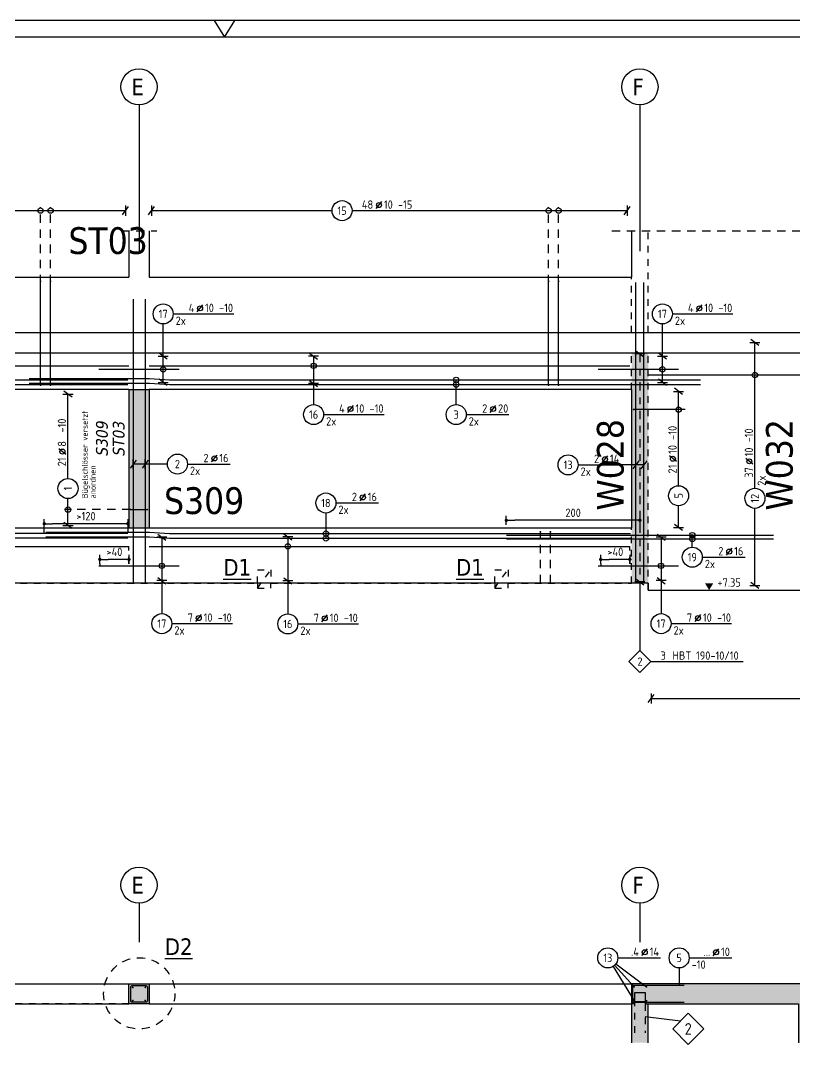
# Model space of a CAD drawing. Extents: x 40 to 135.7, y -30.7 to 14.6.
# Drawn here: x 66.62 to 78.21, y -4.63 to 10.69 of the extents above; entities that cross this region are included whole.
import ezdxf
from ezdxf.enums import TextEntityAlignment as Align

# ---------------------------------------------------------------- set-up
doc = ezdxf.new("R2010")
doc.units = 0
doc.header["$LTSCALE"] = 0.5
for name, pattern in [('AUSGEZOGEN', [1000.01, 1000, 0.01]), ('DOT', [0.175, 0.05, -0.125]), ('HIDDEN', [0.375, 0.25, -0.125]), ('HIDDEN2', [0.187, 0.125, -0.062]), ('HIDDEN4', [0.12, 0.02, -0.1]), ('PUNKT', [0.175, 0.05, -0.125]), ('STRICHPUNKT2', [0.55, 0.25, -0.125, 0.05, -0.125]), ('VERDECKT', [0.375, 0.25, -0.125])]:
    doc.linetypes.add(name, pattern=pattern)
for name, color, linetype in [('ACHSEN', 7, 'Continuous'), ('AFU', 7, 'Continuous'), ('BETON', 7, 'Continuous'), ('Brüstung EG', 7, 'Continuous'), ('DETAIL', 7, 'Continuous'), ('DRUEBER', 7, 'Continuous'), ('EG', 7, 'Continuous'), ('grau_dunkel', 7, 'Continuous'), ('grau_mittel', 7, 'Continuous'), ('HBT', 7, 'Continuous'), ('HILFE', 7, 'Continuous'), ('koten', 7, 'Continuous'), ('MASSE', 7, 'Continuous'), ('OBJEKT', 7, 'Continuous'), ('RAHMEN', 7, 'Continuous'), ('RND', 7, 'Continuous'), ('SFP_Achsen', 7, 'Continuous'), ('TEXT', 7, 'Continuous')]:
    doc.layers.add(name, color=color, linetype=linetype)
doc.layers.add('NOPLOT', color=7, linetype='Continuous', plot=False)
doc.styles.add('helv', font='tahoma.ttf')
doc.styles.add('txt', font='isocp.shx')
doc.linetypes.add('AFU_50K', pattern='A,0.15,["/",Standard,S=0.2,R=0,X=-0.01,Y=-0.1],0.07,["/",Standard,S=0.2,R=0,X=-0.01,Y=-0.1],0.15', length=0.37)
doc.linetypes.add('AFU_50L', pattern='A,0.75,["/",Standard,S=0.2,R=0,X=-0.01,Y=-0.1],0.07,["/",Standard,S=0.2,R=0,X=-0.01,Y=-0.1],0.75', length=1.57)
doc.dimstyles.new('DOT_I', dxfattribs={"dimscale": 0.5, "dimtxt": 0.25, "dimasz": 0.25, "dimexe": 0.1, "dimexo": 0.3, "dimgap": 0.1, "dimtad": 1, "dimdec": 3, "dimzin": 3, "dimtxsty": 'txt', "dimblk": 'DOT', "dimblk1": 'DOT', "dimblk2": 'DOT', "dimsah": 1, "dimcen": 0.1, "dimse1": 1, "dimse2": 1, "dimazin": 0, "dimtfac": 1, "dimtdec": 4, "dimtix": 1, "dimtmove": 2, "dimatfit": 3, "dimfxl": 0, "dimtvp": 1, "dimtolj": 1, "dimtzin": 0, "dimarcsym": 0})

# ---------------------------------------------------------------- blocks, each defined once
blk = doc.blocks.new('OKRD_O')
at = {"color": 0, "linetype": 'ByBlock'}
blk.add_solid([(-0.125, 0.202), (0.125, 0.202), (0, 0)], dxfattribs=at)
at = {"color": 0, "linetype": 'ByBlock', "style": 'txt'}
blk.add_attdef('OKRD', (0.25, 0.1), '', height=0.25, dxfattribs=at)
blk = doc.blocks.new('lei_gre')
at = {"layer": 'RND', "color": 7, "linetype": 'Continuous'}
for p, q in [((-0.09, -0.12), (0.09, 0.12)), ((0, 0.15), (0, -0.15))]:
    blk.add_line(p, q, dxfattribs=at)
blk = doc.blocks.new('RND_LEI')
at = {"layer": 'RND', "color": 7, "linetype": 'Continuous'}
blk.add_line((1.022, 0.066), (1.19, 0.27), dxfattribs=at)
for centre, radius in [((0, 0), 0.3), ((1.106, 0.168), 0.075)]:
    blk.add_circle(centre, radius, dxfattribs=at)
at = {"layer": 'RND', "color": 7, "linetype": 'Continuous', "style": 'txt'}
blk.add_attdef('ANZ', text='', height=0.25, dxfattribs=at).set_placement((0.931, 0.057), align=Align.RIGHT)
for tag, p in [('DUM', (1.253, 0.057)), ('ABSTD', (1.674, 0.057)), ('POSTXT', (0.374, -0.327))]:
    blk.add_attdef(tag, p, '', height=0.25, dxfattribs=at)
blk.add_attdef('POSL', text='', height=0.25, dxfattribs=at).set_placement((0, 0), align=Align.MIDDLE)
blk = doc.blocks.new('DOT')
at = {"layer": 'MASSE', "color": 7, "linetype": 'Continuous'}
for p, q in [((0, 0), (-1, 0)), ((0, 0.54), (0, -0.54))]:
    blk.add_line(p, q, dxfattribs=at)
at = {"layer": 'MASSE', "color": 7, "linetype": 'Continuous', "const_width": 0.2}
blk.add_lwpolyline([(-0.1, 0, 1), (0.1, 0, 1)], format="xyb", close=True, dxfattribs=at)
blk = doc.blocks.new('*D33')
at = {"layer": 'DEFPOINTS', "color": 0, "linetype": 'AUSGEZOGEN', "transparency": 16777216}
for p in [(67.811, 2.627), (67.811, 2.627), (68.248, 2.627)]:
    blk.add_point(p, dxfattribs=at)
at = {"layer": 'MASSE', "color": 0, "linetype": 'AUSGEZOGEN', "lineweight": -2, "transparency": 16777216}
blk.add_line((68.123, 2.627), (67.936, 2.627), dxfattribs=at)
at = {"layer": 'MASSE', "color": 0, "linetype": 'AUSGEZOGEN', "lineweight": -2, "transparency": 16777216, "xscale": 0.125, "yscale": 0.125, "zscale": 0.125, "rotation": 180}
blk.add_blockref('DOT', (67.811, 2.627), dxfattribs=at)
at = {"layer": 'MASSE', "color": 0, "linetype": 'AUSGEZOGEN', "lineweight": -2, "transparency": 16777216, "xscale": 0.125, "yscale": 0.125, "zscale": 0.125}
blk.add_blockref('DOT', (68.248, 2.627), dxfattribs=at)
at = {"layer": 'MASSE', "color": 0, "linetype": 'AUSGEZOGEN', "transparency": 16777216, "insert": (68.03, 2.74), "char_height": 0.125, "attachment_point": 5, "style": 'txt'}
blk.add_mtext('\\A1;>40', dxfattribs=at)
blk = doc.blocks.new('*D34')
at = {"layer": 'DEFPOINTS', "color": 0, "linetype": 'AUSGEZOGEN', "transparency": 16777216}
for p in [(75.311, 2.627), (75.311, 2.627), (75.748, 2.627)]:
    blk.add_point(p, dxfattribs=at)
at = {"layer": 'MASSE', "color": 0, "linetype": 'AUSGEZOGEN', "lineweight": -2, "transparency": 16777216}
blk.add_line((75.623, 2.627), (75.436, 2.627), dxfattribs=at)
at = {"layer": 'MASSE', "color": 0, "linetype": 'AUSGEZOGEN', "lineweight": -2, "transparency": 16777216, "xscale": 0.125, "yscale": 0.125, "zscale": 0.125, "rotation": 180}
blk.add_blockref('DOT', (75.311, 2.627), dxfattribs=at)
at = {"layer": 'MASSE', "color": 0, "linetype": 'AUSGEZOGEN', "lineweight": -2, "transparency": 16777216, "xscale": 0.125, "yscale": 0.125, "zscale": 0.125}
blk.add_blockref('DOT', (75.748, 2.627), dxfattribs=at)
at = {"layer": 'MASSE', "color": 0, "linetype": 'AUSGEZOGEN', "transparency": 16777216, "insert": (75.53, 2.74), "char_height": 0.125, "attachment_point": 5, "style": 'txt'}
blk.add_mtext('\\A1;>40', dxfattribs=at)
blk = doc.blocks.new('HBT_LEI')
at = {"layer": 'HBT', "color": 7, "linetype": 'Continuous'}
blk.add_lwpolyline([(-0.33, 0), (0, 0.33), (0.33, 0), (0, -0.33)], close=True, dxfattribs=at)
at = {"layer": 'HBT', "color": 7, "linetype": 'Continuous', "style": 'txt'}
blk.add_attdef('POSH', text='', height=0.25, dxfattribs=at).set_placement((0, -0.126), align=Align.CENTER)
blk.add_attdef('STKH', text='', height=0.25, dxfattribs=at).set_placement((0.776, 0.055), align=Align.RIGHT)
at = {"layer": 'HBT', "style": 'txt'}
for tag, p in [('ARTH', (0.973, 0.055)), ('TEXTH', (0.415, -0.309))]:
    blk.add_attdef(tag, p, '', height=0.25, dxfattribs=at)
blk = doc.blocks.new('*D38')
at = {"layer": 'DEFPOINTS', "color": 0, "linetype": 'AUSGEZOGEN', "transparency": 16777216}
for p in [(66.98, 3.161), (66.98, 3.161), (68.23, 3.165)]:
    blk.add_point(p, dxfattribs=at)
at = {"layer": 'MASSE', "color": 0, "linetype": 'AUSGEZOGEN', "lineweight": -2, "transparency": 16777216}
blk.add_line((68.105, 3.161), (67.105, 3.161), dxfattribs=at)
at = {"layer": 'MASSE', "color": 0, "linetype": 'AUSGEZOGEN', "lineweight": -2, "transparency": 16777216, "xscale": 0.125, "yscale": 0.125, "zscale": 0.125, "rotation": 180}
blk.add_blockref('DOT', (66.98, 3.161), dxfattribs=at)
at = {"layer": 'MASSE', "color": 0, "linetype": 'AUSGEZOGEN', "lineweight": -2, "transparency": 16777216, "xscale": 0.125, "yscale": 0.125, "zscale": 0.125}
blk.add_blockref('DOT', (68.23, 3.161), dxfattribs=at)
at = {"layer": 'MASSE', "color": 0, "linetype": 'AUSGEZOGEN', "transparency": 16777216, "insert": (67.605, 3.274), "char_height": 0.125, "attachment_point": 5, "style": 'txt'}
blk.add_mtext('\\A1;>120', dxfattribs=at)
blk = doc.blocks.new('A1-35-0')
at = {"layer": 'RAHMEN'}
blk.add_line((118.9, 59.4), (0, 59.4), dxfattribs=at)
at = {"layer": 'RAHMEN', "color": 7, "linetype": 'Continuous'}
for p, q in [((59.14, 59.4), (59.45, 58.9)), ((59.45, 58.9), (59.76, 59.4))]:
    blk.add_line(p, q, dxfattribs=at)
at = {"layer": 'RAHMEN', "color": 5}
blk.add_line((118.4, 58.9), (2, 58.9), dxfattribs=at)
blk = doc.blocks.new('*D72')
at = {"layer": 'DEFPOINTS', "color": 0, "linetype": 'AUSGEZOGEN', "transparency": 16777216}
for p in [(73.898, 3.212), (73.898, 3.212), (75.898, 3.212)]:
    blk.add_point(p, dxfattribs=at)
at = {"layer": 'MASSE', "color": 0, "linetype": 'AUSGEZOGEN', "lineweight": -2, "transparency": 16777216}
blk.add_line((75.773, 3.212), (74.023, 3.212), dxfattribs=at)
at = {"layer": 'MASSE', "color": 0, "linetype": 'AUSGEZOGEN', "lineweight": -2, "transparency": 16777216, "xscale": 0.125, "yscale": 0.125, "zscale": 0.125, "rotation": 180}
blk.add_blockref('DOT', (73.898, 3.212), dxfattribs=at)
at = {"layer": 'MASSE', "color": 0, "linetype": 'AUSGEZOGEN', "lineweight": -2, "transparency": 16777216, "xscale": 0.125, "yscale": 0.125, "zscale": 0.125}
blk.add_blockref('DOT', (75.898, 3.212), dxfattribs=at)
at = {"layer": 'MASSE', "color": 0, "linetype": 'AUSGEZOGEN', "transparency": 16777216, "insert": (74.898, 3.324), "char_height": 0.125, "attachment_point": 5, "style": 'txt'}
blk.add_mtext('\\A1;200', dxfattribs=at)

msp = doc.modelspace()

# ---------------------------------------------------------------- hatches: boundary and pattern name
at = {"layer": 'EG', "linetype": 'AUSGEZOGEN'}
h = msp.add_hatch(dxfattribs=at)
h.set_pattern_fill('DOTS', scale=0.8, double=1)
h.set_pattern_definition([(0, (-35.286567, 336.182984), (0.025, 0.05), [0, -0.05])])
h.paths.add_polyline_path([(53.5484, -4.0236), (53.5484, -3.7236), (53.2484, -3.7236), (53.2484, -4.0236)])
h.paths.add_polyline_path([(60.7484, -3.7236), (60.7484, -4.0236), (61.0484, -4.0236), (61.0484, -3.7236)])
h.paths.add_polyline_path([(68.5484, -4.0236), (68.5484, -3.7236), (68.2484, -3.7236), (68.2484, -4.0236)])
h.paths.add_polyline_path([(43.3734, -4.6035), (43.5334, -4.6035), (43.5334, -4.0236), (47.0234, -4.0236), (47.0234, -4.6035), (47.2734, -4.6035), (47.2734, -4.0236), (49.5234, -4.0236), (49.5234, -4.6035), (49.7734, -4.6035), (49.7734, -3.7236), (43.3734, -3.7236)])
h.paths.add_polyline_path([(81.9984, -4.6035), (82.2984, -4.6035), (82.2984, -3.7236), (75.7734, -3.7236), (75.7734, -4.6035), (76.0234, -4.6035), (76.0234, -4.0236), (78.2734, -4.0236), (78.2734, -4.6035), (78.5234, -4.6035), (78.5234, -4.0236), (81.9984, -4.0236)])
at = {"layer": 'grau_dunkel'}
msp.add_hatch(color=21, dxfattribs=at).paths.add_polyline_path([(68.5484, 5.1694), (68.2484, 5.1694), (68.2484, 3.0994), (68.5484, 3.0994)])

# ---------------------------------------------------------------- linework, layer by layer
at = {"layer": 'ACHSEN', "color": 140, "linetype": 'AUSGEZOGEN'}
for p, q in [((68.3984, 9.4248), (68.3984, 7.238)), ((75.8984, 9.4248), (75.8984, 7.238)), ((68.3984, -2.5174), (68.3984, -3.0993)), ((75.8984, -2.5174), (75.8984, -3.0993))]:
    msp.add_line(p, q, dxfattribs=at)
at = {"layer": 'AFU', "color": 8, "linetype": 'AFU_50L'}
for p, q in [((47.0234, 6.0194), (78.5234, 6.0194)), ((47.0234, 5.7194), (78.5234, 5.7194)), ((76.0234, 2.2694), (49.5234, 2.2694)), ((76.0234, 2.2694), (76.0234, 2.1694)), ((76.0234, 2.1694), (82.2984, 2.1694))]:
    msp.add_line(p, q, dxfattribs=at)
at = {"layer": 'AFU', "color": 8, "linetype": 'AFU_50K'}
for p, q in [((68.2484, 5.1694), (68.5484, 5.1694)), ((68.2484, 3.0994), (68.5484, 3.0994)), ((68.2484, 3.0994), (68.5484, 3.0994))]:
    msp.add_line(p, q, dxfattribs=at)
at = {"layer": 'BETON', "color": 6, "linetype": 'AUSGEZOGEN'}
for p, q in [((68.2484, 7.5439), (68.2484, 6.8494)), ((68.5484, 7.5439), (68.5484, 6.8494)), ((75.7734, 7.5439), (75.7734, 6.8494)), ((61.0484, 6.8494), (68.2484, 6.8494)), ((68.5484, 6.8494), (75.7734, 6.8494)), ((68.2484, 5.1694), (61.0484, 5.1694)), ((68.2484, 5.1694), (68.2484, 3.0994)), ((68.5484, 5.1694), (68.5484, 3.0994)), ((75.7734, 5.1694), (68.5484, 5.1694)), ((75.7734, 5.1694), (75.7734, 3.0994)), ((61.0484, 3.0994), (68.2484, 3.0994)), ((68.5484, 3.0994), (75.7734, 3.0994))]:
    msp.add_line(p, q, dxfattribs=at)
at = {"layer": 'BETON', "color": 6, "linetype": 'AUSGEZOGEN', "lineweight": -2}
msp.add_lwpolyline([(68.2484, -3.7236), (68.5484, -3.7236), (68.5484, -4.0236), (68.2484, -4.0236)], close=True, dxfattribs=at)
for points in [[(82.2984, -4.6035), (82.2984, -3.7236), (75.7734, -3.7236), (75.7734, -4.6035)], [(76.0234, -4.6035), (76.0234, -4.0236), (78.2734, -4.0236), (78.2734, -4.6035)]]:
    msp.add_lwpolyline(points, dxfattribs=at)
at = {"layer": 'Brüstung EG', "color": 102, "linetype": 'DOT'}
for p, q in [((61.0484, -3.7236), (68.2484, -3.7236)), ((68.5484, -3.7236), (75.7734, -3.7236)), ((68.2484, -4.0236), (61.0484, -4.0236)), ((68.5484, -4.0236), (75.7734, -4.0236))]:
    msp.add_line(p, q, dxfattribs=at)
at = {"layer": 'DETAIL', "color": 102, "linetype": 'VERDECKT'}
msp.add_circle((68.4018, -3.8643), 0.5334, dxfattribs=at)
at = {"layer": 'DRUEBER', "color": 7, "linetype": 'PUNKT'}
for p, q in [((76.0234, 6.0194), (76.0234, 7.5439)), ((75.7734, 6.0194), (75.7734, 6.8494)), ((75.7734, 5.1694), (75.7734, 5.7194)), ((76.0234, 2.1694), (76.0234, 5.7194)), ((75.7734, 2.2694), (75.7734, 3.0994)), ((66.6234, 2.2694), (70.1734, 2.2694)), ((70.3734, 2.2694), (73.7234, 2.2694)), ((73.9234, 2.2694), (75.7734, 2.2694)), ((76.0234, 2.1694), (78.2734, 2.1694))]:
    msp.add_line(p, q, dxfattribs=at)
at = {"layer": 'DRUEBER', "color": 7, "linetype": 'DOT'}
for p, q in [((70.1734, 2.2694), (70.1734, 2.4694)), ((70.1734, 2.4694), (70.3734, 2.4694)), ((70.1734, 2.1994), (70.3734, 2.4694)), ((70.3734, 2.4694), (70.3734, 2.2694)), ((73.7234, 2.2694), (73.7234, 2.4694)), ((73.7234, 2.4694), (73.9234, 2.4694)), ((73.7234, 2.1994), (73.9234, 2.4694)), ((73.9234, 2.4694), (73.9234, 2.2694)), ((70.1734, 2.2694), (70.1734, 2.1994)), ((70.1734, 2.1994), (70.3734, 2.1994)), ((70.3734, 2.1994), (70.3734, 2.2694)), ((73.7234, 2.2694), (73.7234, 2.1994)), ((73.7234, 2.1994), (73.9234, 2.1994)), ((73.9234, 2.1994), (73.9234, 2.2694))]:
    msp.add_line(p, q, dxfattribs=at)
at = {"layer": 'DRUEBER', "color": 7, "linetype": 'PUNKT', "lineweight": -2}
msp.add_lwpolyline([(68.2484, -3.7236), (68.5484, -3.7236), (68.5484, -4.0236), (68.2484, -4.0236)], close=True, dxfattribs=at)
for points in [[(82.2984, -3.7236), (75.7734, -3.7236), (75.7734, -4.6035)], [(76.0234, -4.6035), (76.0234, -4.0236), (78.2734, -4.0236), (78.2734, -4.6035)]]:
    msp.add_lwpolyline(points, dxfattribs=at)
at = {"layer": 'grau_mittel', "color": 61, "linetype": 'AUSGEZOGEN'}
for points in [[(76.0234, 5.7194), (75.7734, 5.7194), (76.0234, 2.2694), (75.7734, 2.2694)], [(68.2484, -3.7236), (68.5484, -3.7236), (68.2484, -4.0236), (68.5484, -4.0236)], [(75.7734, -3.7236), (82.2984, -3.7236), (75.7734, -4.0236), (82.2984, -4.0236)]]:
    msp.add_solid(points, dxfattribs=at)
at = {"layer": 'HBT', "color": 6, "linetype": 'STRICHPUNKT2'}
msp.add_line((75.8984, 5.7014), (75.8984, 2.2908), dxfattribs=at)
at = {"layer": 'HBT', "color": 7, "linetype": 'AUSGEZOGEN'}
for p, q in [((75.8984, 2.2908), (75.8984, 1.2484)), ((76.0634, 1.0984), (77.4451, 1.0984))]:
    msp.add_line(p, q, dxfattribs=at)
at = {"layer": 'HBT', "color": 102, "linetype": 'AUSGEZOGEN'}
for p, q in [((75.8054, -4.0236), (75.7734, -4.0236)), ((75.9914, -4.0236), (76.0234, -4.0236))]:
    msp.add_line(p, q, dxfattribs=at)
at = {"layer": 'HBT', "color": 1, "linetype": 'AUSGEZOGEN'}
msp.add_lwpolyline([(75.8214, -3.9936), (75.8214, -3.8536), (75.9754, -3.8536), (75.9754, -3.9936)], dxfattribs=at)
at = {"layer": 'HBT', "color": 102, "linetype": 'AUSGEZOGEN'}
msp.add_lwpolyline([(75.9914, -4.0236), (75.9914, -3.9936), (75.8054, -3.9936), (75.8054, -4.0236)], dxfattribs=at)
at = {"layer": 'HBT', "color": 1, "linetype": 'HIDDEN2'}
for points in [[(75.8214, -4.4536), (75.8214, -4.0236), (75.8214, -3.9936)], [(75.9754, -3.9936), (75.9754, -4.0236), (75.9754, -4.4536)]]:
    msp.add_lwpolyline(points, dxfattribs=at)
at = {"layer": 'HBT', "color": 1, "linetype": 'Continuous'}
msp.add_lwpolyline([(76.3886, -4.3964), (76.6219, -4.1631), (76.8553, -4.3964), (76.6219, -4.6298)], close=True, dxfattribs=at)
at = {"layer": 'HILFE', "color": 102, "linetype": 'HIDDEN'}
for p, q in [((68.1311, 7.5439), (68.6674, 7.5439)), ((75.4783, 7.5439), (82.6921, 7.5439))]:
    msp.add_line(p, q, dxfattribs=at)
at = {"layer": 'HILFE', "color": 102, "linetype": 'AUSGEZOGEN'}
msp.add_line((76.5052, -4.2798), (75.9754, -4.2151), dxfattribs=at)
at = {"layer": 'MASSE', "color": 7, "linetype": 'HIDDEN4'}
for p, q in [((66.98, 3.0312), (66.98, 3.0936)), ((68.23, 3.0994), (68.23, 3.0424)), ((68.2484, 2.56), (68.2484, 2.8224)), ((75.7484, 2.56), (75.7484, 2.8224)), ((67.8109, 2.56), (67.8109, 2.531)), ((75.3109, 2.56), (75.3109, 2.531))]:
    msp.add_line(p, q, dxfattribs=at)
at = {"layer": 'OBJEKT', "color": 7, "linetype": 'AUSGEZOGEN'}
for p, q in [((61.0484, -3.7236), (68.2484, -3.7236)), ((68.5484, -3.7236), (75.7734, -3.7236)), ((61.0484, -4.0236), (68.2484, -4.0236)), ((68.5484, -4.0236), (75.7734, -4.0236))]:
    msp.add_line(p, q, dxfattribs=at)
at = {"layer": 'RND', "color": 7, "linetype": 'AUSGEZOGEN'}
for p, q in [((64.1943, 7.8442), (68.1943, 7.8442)), ((68.5869, 7.8442), (71.2888, 7.8442)), ((71.5888, 7.8442), (75.7054, 7.8442)), ((68.91, 6.2988), (69.8163, 6.2988)), ((76.385, 6.2988), (77.2913, 6.2988)), ((68.76, 5.6684), (68.76, 6.1488)), ((76.235, 5.6684), (76.235, 6.1488)), ((77.6205, 3.6911), (77.6205, 5.8701)), ((68.76, 5.276), (68.76, 5.6684)), ((76.235, 5.276), (76.235, 5.6684)), ((71.0126, 5.6673), (71.0126, 5.2568)), ((71.0126, 5.2568), (71.0126, 4.9434)), ((67.3351, 3.8371), (67.3351, 5.0993)), ((76.4768, 3.7294), (76.4768, 5.1414)), ((71.1626, 4.7934), (72.0689, 4.7934)), ((73.2974, 4.7934), (73.9374, 4.7934)), ((69.124, 4.053), (69.764, 4.053)), ((74.9723, 4.0417), (75.6123, 4.0417)), ((67.3351, 3.1333), (67.3351, 3.5371)), ((71.3465, 3.471), (71.9865, 3.471)), ((76.4768, 3.1021), (76.4768, 3.4294)), ((77.6205, 2.2356), (77.6205, 3.3911)), ((68.7401, 2.9591), (68.7401, 2.3092)), ((70.6268, 2.9631), (70.6268, 2.3082)), ((76.2151, 2.9591), (76.2151, 2.3092)), ((76.8326, 2.6598), (77.4726, 2.6598)), ((68.7401, 2.3092), (68.7401, 1.8159)), ((70.6268, 2.3082), (70.6268, 1.8115)), ((76.2151, 2.3092), (76.2151, 1.8159)), ((68.8901, 1.6659), (69.7963, 1.6659)), ((70.7768, 1.6615), (71.6831, 1.6615)), ((76.3651, 1.6659), (77.2713, 1.6659)), ((76.0676, 0.5466), (78.8377, 0.5466)), ((75.5671, -3.3334), (76.2071, -3.3334)), ((76.6356, -3.3337), (77.2756, -3.3337))]:
    msp.add_line(p, q, dxfattribs=at)
at = {"layer": 'RND', "color": 102, "linetype": 'VERDECKT'}
for p, q in [((66.9239, 6.5357), (66.9239, 7.8942)), ((67.0739, 6.5357), (67.0739, 7.8942)), ((74.5305, 6.5357), (74.5305, 7.8942)), ((74.6805, 6.5357), (74.6805, 7.8942)), ((68.2734, 3.372), (67.2851, 3.372))]:
    msp.add_line(p, q, dxfattribs=at)
at = {"layer": 'RND', "color": 102, "linetype": 'AUSGEZOGEN'}
for p, q in [((73.1474, 4.9434), (73.1474, 5.313)), ((68.824, 4.053), (68.3084, 4.053)), ((75.9577, 4.0417), (75.6123, 4.0417)), ((71.1965, 3.321), (71.1965, 2.9424)), ((76.6826, 2.8098), (76.6826, 3.0036)), ((75.4955, -3.4612), (75.811, -3.9757)), ((75.518, -3.4444), (75.811, -3.7668)), ((75.5374, -3.423), (75.9988, -3.7668)), ((76.4856, -3.4837), (76.4856, -3.7486))]:
    msp.add_line(p, q, dxfattribs=at)
at = {"layer": 'RND', "color": 7, "linetype": 'AUSGEZOGEN'}
for points, const_width in [([(66.9169, 6.7857, 1), (66.9309, 6.7857, 1)], 0.014), ([(67.0669, 6.7857, 1), (67.0809, 6.7857, 1)], 0.014), ([(74.5235, 6.7857, 1), (74.5375, 6.7857, 1)], 0.014), ([(74.6735, 6.7857, 1), (74.6875, 6.7857, 1)], 0.014), ([(66.9169, 5.2357, 1), (66.9309, 5.2357, 1)], 0.014), ([(67.0669, 5.2357, 1), (67.0809, 5.2357, 1)], 0.014), ([(74.5235, 5.2357, 1), (74.5375, 5.2357, 1)], 0.014), ([(74.6735, 5.2357, 1), (74.6875, 5.2357, 1)], 0.014), ([(75.8053, 4.8757, -1), (75.8053, 4.8617, -1)], 0.014), ([(68.2671, 3.372, 1), (68.2796, 3.372, 1)], 0.0125), ([(68.5171, 3.372, 1), (68.5296, 3.372, 1)], 0.0125), ([(74.4013, 3.0394, 1), (74.4153, 3.0394, 1)], 0.014), ([(74.5513, 3.0394, 1), (74.5653, 3.0394, 1)], 0.014), ([(68.2971, -3.7746, 1), (68.3111, -3.7746, 1)], 0.014), ([(68.4856, -3.7746, 1), (68.4996, -3.7746, 1)], 0.014), ([(75.8048, -3.7668, 1), (75.8173, -3.7668, 1)], 0.0125), ([(75.9926, -3.7668, 1), (76.0051, -3.7668, 1)], 0.0125), ([(68.2971, -3.9726, 1), (68.3111, -3.9726, 1)], 0.014), ([(68.4856, -3.9726, 1), (68.4996, -3.9726, 1)], 0.014), ([(75.8048, -3.9757, 1), (75.8173, -3.9757, 1)], 0.0125), ([(75.9926, -3.9757, 1), (76.0051, -3.9757, 1)], 0.0125)]:
    msp.add_lwpolyline(points, format="xyb", close=True, dxfattribs=dict(at, const_width=const_width))
at = {"layer": 'RND', "color": 1, "linetype": 'AUSGEZOGEN'}
for points in [[(66.9239, 5.2357), (66.9239, 6.7857)], [(67.0739, 5.2357), (67.0739, 6.7857)], [(74.5305, 5.2357), (74.5305, 6.7857)], [(74.6805, 5.2357), (74.6805, 6.7857)], [(75.8383, 2.2694), (75.8383, 6.7694)], [(75.9577, 2.2694), (75.9577, 6.7694)], [(66.9239, 5.2357), (66.9239, 6.5357)], [(67.0739, 5.2357), (67.0739, 6.5357)], [(68.3084, 6.5194), (68.3084, 2.2694)], [(68.4884, 6.5194), (68.4884, 2.2694)], [(74.5305, 5.2357), (74.5305, 6.5357)], [(74.6805, 5.2357), (74.6805, 6.5357)], [(61.0484, 5.5245), (68.2484, 5.5245)], [(68.5484, 5.5228), (75.7484, 5.5228)], [(67.7984, 5.4716), (68.9984, 5.4716)], [(67.7984, 5.4716), (68.9984, 5.4716)], [(75.2734, 5.4716), (76.4734, 5.4716)], [(75.2734, 5.4716), (76.4734, 5.4716)], [(76.0234, 5.3871), (81.9734, 5.3871)], [(59.23, 5.333), (61.03, 5.333), (61.33, 5.313), (68.23, 5.313)], [(59.23, 5.263), (61.03, 5.263), (61.33, 5.243), (68.23, 5.243)], [(66.755, 5.333), (68.555, 5.333), (68.855, 5.313), (76.805, 5.313)], [(66.755, 5.263), (68.555, 5.263), (68.855, 5.243), (76.805, 5.243)], [(76.5753, 4.8687), (75.8053, 4.8687)], [(68.2734, 3.372), (68.5234, 3.372)], [(68.23, 3.0124), (61.08, 3.0124)], [(68.23, 2.9424), (61.08, 2.9424)], [(67.005, 3.0324), (68.555, 3.0324), (68.855, 3.0124), (75.755, 3.0124)], [(67.005, 2.9624), (68.555, 2.9624), (68.855, 2.9424), (75.755, 2.9424)], [(73.8984, 2.9895), (77.8984, 2.9895)], [(73.8984, 2.9328), (77.8984, 2.9328)], [(61.0484, 2.8224), (68.2484, 2.8224)], [(68.5484, 2.8224), (75.7484, 2.8224)], [(67.7984, 2.531), (68.9984, 2.531)], [(75.2734, 2.531), (76.4734, 2.531)], [(76.5589, -3.7486), (75.7889, -3.7486), (75.7889, -3.9986), (76.5589, -3.9986)]]:
    msp.add_lwpolyline(points, dxfattribs=at)
at = {"layer": 'RND', "color": 1, "linetype": 'HIDDEN'}
for points in [[(74.4083, 2.2694), (74.4083, 3.0394)], [(74.5583, 2.2694), (74.5583, 3.0394)]]:
    msp.add_lwpolyline(points, dxfattribs=at)
at = {"layer": 'RND', "color": 1, "linetype": 'AUSGEZOGEN', "lineweight": -2}
msp.add_lwpolyline([(68.2934, -3.7486), (68.5034, -3.7486, -0.4142136), (68.5234, -3.7686), (68.5234, -3.9786, -0.4142136), (68.5034, -3.9986), (68.2934, -3.9986, -0.4142136), (68.2734, -3.9786), (68.2734, -3.7686, -0.4142136)], format="xyb", close=True, dxfattribs=at)
at = {"layer": 'RND', "color": 7, "linetype": 'AUSGEZOGEN'}
for centre in [(66.9239, 7.8442), (67.0739, 7.8442), (74.5305, 7.8442), (74.6805, 7.8442), (71.0126, 5.5228), (68.76, 5.4716), (76.235, 5.4716), (77.6205, 5.3871), (73.1474, 5.313), (73.1474, 5.243), (76.4768, 4.8687), (67.3351, 3.372), (71.1965, 3.0124), (71.1965, 2.9424), (76.6826, 2.9895), (76.6826, 2.9328), (70.6268, 2.8224), (68.7401, 2.531), (76.2151, 2.531)]:
    msp.add_circle(centre, 0.04, dxfattribs=at)
at = {"layer": 'SFP_Achsen', "color": 7, "linetype": 'AUSGEZOGEN'}
for centre in [(68.3984, 9.6953), (75.8984, 9.6953), (68.3984, -2.247), (75.8984, -2.247)]:
    msp.add_circle(centre, 0.2705, dxfattribs=at)

# ---------------------------------------------------------------- block references
at = {"layer": 'HBT', "color": 6, "linetype": 'STRICHPUNKT2', "xscale": 0.5, "yscale": 0.5, "zscale": 0.5, "rotation": 269.9999999999991}
for p in [(75.8984, 5.7014), (75.8984, 2.2908)]:
    msp.add_blockref('lei_gre', p, dxfattribs=at)
at = {"layer": 'HBT', "color": 7, "linetype": 'AUSGEZOGEN', "xscale": 0.5, "yscale": 0.5, "zscale": 0.5}
msp.add_blockref('HBT_LEI', (75.8984, 1.0984), dxfattribs=at).add_auto_attribs({'POSH': '2', 'STKH': '3', 'ARTH': 'HBT 190-10/10'})
at = {"layer": 'koten', "color": 7, "linetype": 'AUSGEZOGEN', "xscale": 0.5, "yscale": 0.5, "zscale": 0.5}
msp.add_blockref('OKRD_O', (76.9344, 2.1694), dxfattribs=at).add_auto_attribs({'OKRD': '+7.35'})
at = {"layer": 'RAHMEN', "color": 7, "linetype": 'AUSGEZOGEN', "xscale": 0.5, "yscale": 0.5, "zscale": 0.5}
msp.add_blockref('A1-35-0', (39.9553, -19.0109), dxfattribs=at)
at = {"layer": 'RND', "color": 7, "linetype": 'AUSGEZOGEN', "xscale": 0.5, "yscale": 0.5, "zscale": 0.5}
for p, values in [((71.4388, 7.8442), {'POSL': '15', 'DUM': '10', 'ANZ': '48', 'ABSTD': '-15'}), ((68.76, 6.2988), {'POSL': '17', 'DUM': '10', 'ANZ': '4', 'ABSTD': '-10', 'POSTXT': '2x'}), ((76.235, 6.2988), {'POSL': '17', 'DUM': '10', 'ANZ': '4', 'ABSTD': '-10', 'POSTXT': '2x'}), ((71.0126, 4.7934), {'POSL': '16', 'DUM': '10', 'ANZ': '4', 'ABSTD': '-10', 'POSTXT': '2x'}), ((73.1474, 4.7934), {'POSL': '3', 'DUM': '20', 'ANZ': '2', 'POSTXT': '2x'}), ((68.974, 4.053), {'POSL': '2', 'DUM': '16', 'ANZ': '2', 'POSTXT': '2x'}), ((74.8223, 4.0417), {'POSL': '13', 'DUM': '14', 'ANZ': '2', 'POSTXT': '2x'}), ((71.1965, 3.471), {'POSL': '18', 'DUM': '16', 'ANZ': '2', 'POSTXT': '2x'}), ((76.6826, 2.6598), {'POSL': '19', 'DUM': '16', 'ANZ': '2', 'POSTXT': '2x'}), ((68.7401, 1.6659), {'POSL': '17', 'DUM': '10', 'ANZ': '7', 'ABSTD': '-10', 'POSTXT': '2x'}), ((70.6268, 1.6615), {'POSL': '16', 'DUM': '10', 'ANZ': '7', 'ABSTD': '-10', 'POSTXT': '2x'}), ((76.2151, 1.6659), {'POSL': '17', 'DUM': '10', 'ANZ': '7', 'ABSTD': '-10', 'POSTXT': '2x'}), ((75.4171, -3.3334), {'POSL': '13', 'DUM': '14', 'ANZ': '.4'}), ((76.4856, -3.3337), {'POSL': '5', 'DUM': '10', 'ANZ': '...', 'POSTXT': '-10'})]:
    msp.add_blockref('RND_LEI', p, dxfattribs=at).add_auto_attribs(values)
for p in [(68.1943, 7.8442), (68.5869, 7.8442), (75.7054, 7.8442), (76.0676, 0.5466)]:
    msp.add_blockref('lei_gre', p, dxfattribs=at)
for p, rotation in [((77.6205, 5.8701), 90), ((68.76, 5.6684), 90), ((71.0126, 5.6673), 270), ((76.235, 5.6684), 90), ((68.76, 5.276), 90), ((71.0126, 5.2568), 270), ((76.235, 5.276), 90), ((67.3351, 5.0993), 90), ((76.4768, 5.1414), 90), ((67.3351, 3.1333), 90), ((76.4768, 3.1021), 90), ((68.7401, 2.9591), 270), ((70.6268, 2.9631), 270), ((76.2151, 2.9591), 270), ((68.7401, 2.3092), 270), ((70.6268, 2.3082), 270), ((76.2151, 2.3092), 270), ((77.6205, 2.2356), 90)]:
    msp.add_blockref('lei_gre', p, dxfattribs=dict(at, rotation=rotation))
at = {"layer": 'RND', "color": 7, "linetype": 'AUSGEZOGEN', "xscale": 0.5, "yscale": 0.5, "zscale": 0.5, "rotation": 90}
for p, values in [((67.3351, 3.6871), {'POSL': '1', 'DUM': '8', 'ANZ': '21', 'ABSTD': '-10'}), ((76.4768, 3.5794), {'POSL': '5', 'DUM': '10', 'ANZ': '21', 'ABSTD': '-10'}), ((77.6205, 3.5411), {'POSL': '12', 'DUM': '10', 'ANZ': '37', 'ABSTD': '-10', 'POSTXT': '2x'})]:
    msp.add_blockref('RND_LEI', p, dxfattribs=at).add_auto_attribs(values)
at = {"layer": 'RND', "color": 102, "linetype": 'AUSGEZOGEN', "xscale": 0.5, "yscale": 0.5, "zscale": 0.5, "rotation": 180}
for p in [(68.3084, 4.053), (68.4884, 4.053), (75.8383, 4.0417), (75.9577, 4.0417)]:
    msp.add_blockref('lei_gre', p, dxfattribs=at)

# ---------------------------------------------------------------- texts
at = {"layer": 'HBT', "color": 1, "linetype": 'Continuous', "style": 'txt'}
msp.add_attdef('2', text='?', height=0.175, dxfattribs=at).set_placement((76.6219, -4.4844), align=Align.CENTER)
at = {"layer": 'NOPLOT', "color": 191, "linetype": 'AUSGEZOGEN', "style": 'helv'}
for s, p in [('ST03', (67.3415, 7.1962)), ('S309', (68.7732, 3.3064))]:
    msp.add_text(s, height=0.4, dxfattribs=at).set_placement(p)
for s, p in [('W028', (75.6545, 3.3587)), ('W032', (78.1851, 3.3587))]:
    msp.add_text(s, height=0.4, rotation=90, dxfattribs=at).set_placement(p)
at = {"layer": 'SFP_Achsen', "color": 6, "linetype": 'AUSGEZOGEN', "style": 'helv'}
for s, p in [('E', (68.2843, 9.5709)), ('F', (75.7843, 9.5709)), ('E', (68.2843, -2.3713)), ('F', (75.7843, -2.3713))]:
    msp.add_text(s, height=0.25, dxfattribs=at).set_placement(p)
at = {"layer": 'TEXT', "color": 102, "linetype": 'AUSGEZOGEN', "style": 'txt'}
for s, p in [('Bügelschlösser versetzt', (67.6325, 3.5391)), ('anordnen', (67.7513, 3.5391))]:
    msp.add_text(s, height=0.09, rotation=90, dxfattribs=at).set_placement(p)
at = {"layer": 'TEXT', "color": 1, "linetype": 'AUSGEZOGEN', "style": 'helv', "oblique": 10}
for s, p in [('S309', (67.9297, 4.1639)), ('ST03', (68.181, 4.1639))]:
    msp.add_text(s, height=0.175, rotation=90, dxfattribs=at).set_placement(p)
at = {"layer": 'TEXT', "color": 6, "linetype": 'AUSGEZOGEN', "style": 'helv'}
for s, p in [('%%uD1', (69.6606, 2.3834)), ('%%uD1', (73.1456, 2.3834)), ('%%UD2', (68.7847, -3.2916))]:
    msp.add_text(s, height=0.25, dxfattribs=at).set_placement(p)

# ---------------------------------------------------------------- dimensions: what is measured, and where the dimension line sits
at = {"layer": 'MASSE', "color": 7, "linetype": 'AUSGEZOGEN'}
dim = msp.add_linear_dim(base=(73.8984, 3.2115), p1=(75.8984, 3.2115), p2=(73.8984, 3.2115), dimstyle='DOT_I', override={"dimdec": 0, "dimlfac": 100}, dxfattribs=at)
dim.commit()
dim.dimension.update_dxf_attribs({"geometry": '*D72', "text_midpoint": (74.8984, 3.324)})
for base, p1, p2, text, picture, middle in [((66.98, 3.1611), (68.23, 3.1645), (66.98, 3.1611), '>120', '*D38', (67.605, 3.2736)), ((67.8109, 2.6275), (68.2484, 2.6275), (67.8109, 2.6275), '>40', '*D33', (68.0296, 2.74)), ((75.3109, 2.6275), (75.7484, 2.6275), (75.3109, 2.6275), '>40', '*D34', (75.5296, 2.74))]:
    dim = msp.add_linear_dim(base=base, p1=p1, p2=p2, text=text, dimstyle='DOT_I', override={"dimdec": 1, "dimlfac": 100}, dxfattribs=at)
    dim.commit()
    dim.dimension.update_dxf_attribs({"geometry": picture, "text_midpoint": middle})

doc.saveas('drawing.dxf')
